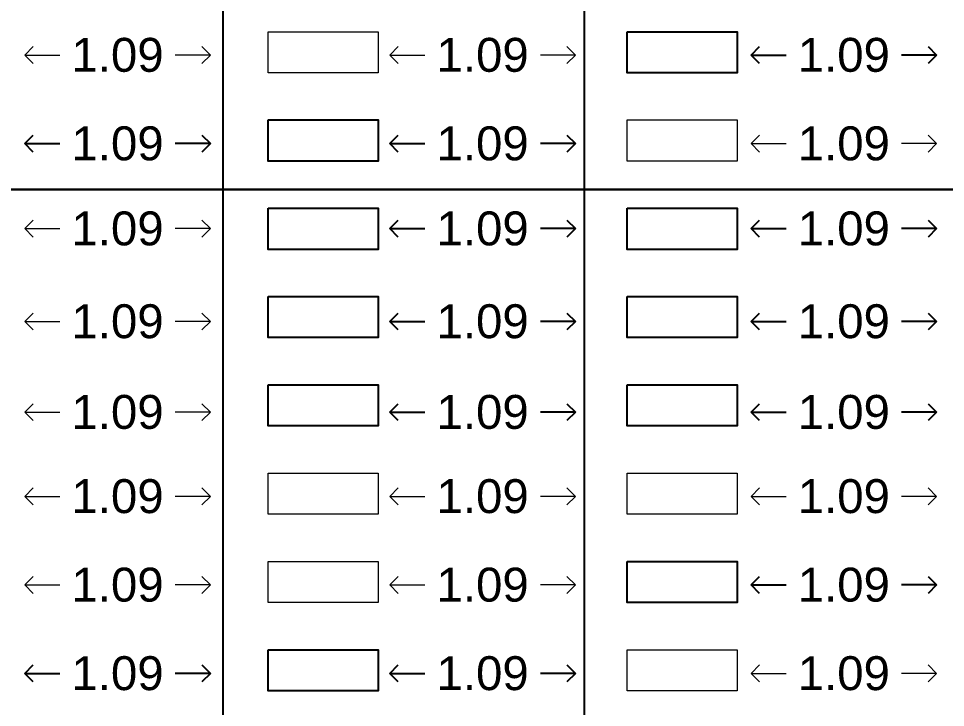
# Model space of a CAD drawing. Header units: millimetres. Extents: x -9481 to -9286, y 28694 to 28853.
# Drawn here: x -9452.65 to -9447.18, y 28758.33 to 28762.39 of the extents above; entities that cross this region are included whole.
import ezdxf

# ---------------------------------------------------------------- set-up
doc = ezdxf.new("R2010")
doc.units = ezdxf.units.MM
doc.header["$PDMODE"] = 34
doc.header["$PDSIZE"] = -15
doc.linetypes.add('CONTINULUS', pattern=[0])
for name, color, linetype, lineweight in [('BLK_1_FLR_2_REGULAR_ROOM_1', 7, 'Continuous', 0), ('BLK_1_FLR_2_REGULAR_ROOM_2', 7, 'Continuous', 0), ('BLK_1_FLR_2_REGULAR_ROOM_3', 7, 'Continuous', 0), ('BLK_1_FLR_2_REGULAR_ROOM_4', 7, 'Continuous', 0), ('BLK_1_FLR_2_REGULAR_ROOM_5', 7, 'Continuous', 0), ('BLK_1_FLR_3_REGULAR_ROOM', 7, 'Continuous', 0), ('BLK_1_FLR_3_REGULAR_ROOM_5', 7, 'Continuous', 0), ('BLK_1_FLR_4_REGULAR_ROOM_4', 7, 'Continuous', 0), ('BLK_1_FLR_4_REGULAR_ROOM_6', 7, 'Continuous', 0), ('PLAN', 7, 'Continuous', 40)]:
    doc.layers.add(name, color=color, linetype=linetype, lineweight=lineweight)
for name, color, linetype, plot in [('BLK_1_FLR_2_REGULAR_ROOM_6', 7, 'Continuous', False), ('BLK_1_FLR_3_REGULAR_ROOM_2', 7, 'Continuous', False), ('BLK_1_FLR_3_REGULAR_ROOM_3', 7, 'Continuous', False), ('BLK_1_FLR_3_REGULAR_ROOM_6', 7, 'Continuous', False), ('BLK_1_FLR_4_REGULAR_ROOM_1', 7, 'Continuous', False), ('BLK_1_FLR_4_REGULAR_ROOM_2', 7, 'Continuous', False), ('BLK_1_FLR_4_REGULAR_ROOM_3', 7, 'Continuous', False), ('BLK_1_FLR_4_REGULAR_ROOM_5', 7, 'Continuous', False)]:
    doc.layers.add(name, color=color, linetype=linetype, plot=plot)
doc.layers.add('BLK_1_FLR_3_REGULAR_ROOM_1', color=7, linetype='Continuous')
doc.styles.add('Arial', font='arial.ttf', dxfattribs={"height": 0.2})
doc.styles.add('style2', font='arial.ttf', dxfattribs={"height": 0.3})
doc.dimstyles.new('INT DIM', dxfattribs={"dimtxt": 0.3, "dimasz": 0.1, "dimexe": 0.18, "dimexo": 0.0625, "dimgap": 0.09, "dimtad": 0, "dimzin": 0, "dimdsep": 46, "dimtxsty": 'style2', "dimblk": 'OPEN90', "dimcen": 0.09, "dimse1": 1, "dimse2": 1, "dimclrd": 250, "dimclrt": 256, "dimadec": 0, "dimazin": 0, "dimtfac": 1, "dimtofl": 0, "dimtmove": 0, "dimatfit": 3, "dimfxl": 1, "dimtolj": 1, "dimtzin": 0, "dimlwd": -1, "dimarcsym": 0})

# ---------------------------------------------------------------- blocks, each defined once
blk = doc.blocks.new('_Open90')
at = {"layer": 'PLAN', "color": 0, "lineweight": -2}
for p, q in [((0, 0), (-1, 0)), ((-0.5, 0.5), (0, 0)), ((0, 0), (-0.5, -0.5))]:
    blk.add_line(p, q, dxfattribs=at)
blk = doc.blocks.new('*D69')
at = {"layer": 'BLK_1_FLR_2_REGULAR_ROOM_5', "color": 250}
for p, q in [((-9452.509323, 28762.175419), (-9452.402135, 28762.175419)), ((-9451.614347, 28762.175419), (-9451.721535, 28762.175419))]:
    blk.add_line(p, q, dxfattribs=at)
at = {"layer": 'Defpoints', "color": 0}
for p in [(-9452.609323, 28762.295493), (-9451.514347, 28762.295493), (-9451.514347, 28762.175419)]:
    blk.add_point(p, dxfattribs=at)
at = {"layer": 'BLK_1_FLR_2_REGULAR_ROOM_5', "color": 250, "xscale": 0.1, "yscale": 0.1, "zscale": 0.1, "rotation": 180}
blk.add_blockref('_Open90', (-9452.609323, 28762.175419), dxfattribs=at)
at = {"layer": 'BLK_1_FLR_2_REGULAR_ROOM_5', "color": 250, "xscale": 0.1, "yscale": 0.1, "zscale": 0.1}
blk.add_blockref('_Open90', (-9451.514347, 28762.175419), dxfattribs=at)
at = {"layer": 'BLK_1_FLR_2_REGULAR_ROOM_5', "linetype": 'CONTINULUS', "ltscale": 0.05, "insert": (-9452.061835, 28762.175419), "char_height": 0.2, "attachment_point": 5, "style": 'Arial', "bg_fill": 3, "box_fill_scale": 1.1, "bg_fill_color": 256, "bg_fill_true_color": 13158600, "bg_fill_transparency": 0}
blk.add_mtext('\\A1;1.09', dxfattribs=at)
blk = doc.blocks.new('*D70')
at = {"layer": 'BLK_1_FLR_3_REGULAR_ROOM_5', "color": 250}
for p, q in [((-9450.355799, 28762.175419), (-9450.248611, 28762.175419)), ((-9449.460823, 28762.175419), (-9449.568011, 28762.175419))]:
    blk.add_line(p, q, dxfattribs=at)
at = {"layer": 'Defpoints', "color": 0}
for p in [(-9450.455799, 28762.295493), (-9449.360823, 28762.295493), (-9449.360823, 28762.175419)]:
    blk.add_point(p, dxfattribs=at)
at = {"layer": 'BLK_1_FLR_3_REGULAR_ROOM_5', "color": 250, "xscale": 0.1, "yscale": 0.1, "zscale": 0.1, "rotation": 180}
blk.add_blockref('_Open90', (-9450.455799, 28762.175419), dxfattribs=at)
at = {"layer": 'BLK_1_FLR_3_REGULAR_ROOM_5', "color": 250, "xscale": 0.1, "yscale": 0.1, "zscale": 0.1}
blk.add_blockref('_Open90', (-9449.360823, 28762.175419), dxfattribs=at)
at = {"layer": 'BLK_1_FLR_3_REGULAR_ROOM_5', "linetype": 'CONTINULUS', "ltscale": 0.05, "insert": (-9449.908311, 28762.175419), "char_height": 0.2, "attachment_point": 5, "style": 'Arial', "bg_fill": 3, "box_fill_scale": 1.1, "bg_fill_color": 256, "bg_fill_true_color": 13158600, "bg_fill_transparency": 0}
blk.add_mtext('\\A1;1.09', dxfattribs=at)
blk = doc.blocks.new('*D71')
at = {"layer": 'BLK_1_FLR_4_REGULAR_ROOM_5', "color": 250}
for p, q in [((-9448.225369, 28762.175419), (-9448.118181, 28762.175419)), ((-9447.330393, 28762.175419), (-9447.437581, 28762.175419))]:
    blk.add_line(p, q, dxfattribs=at)
at = {"layer": 'Defpoints', "color": 0}
for p in [(-9448.325369, 28762.295493), (-9447.230393, 28762.295493), (-9447.230393, 28762.175419)]:
    blk.add_point(p, dxfattribs=at)
at = {"layer": 'BLK_1_FLR_4_REGULAR_ROOM_5', "color": 250, "xscale": 0.1, "yscale": 0.1, "zscale": 0.1, "rotation": 180}
blk.add_blockref('_Open90', (-9448.325369, 28762.175419), dxfattribs=at)
at = {"layer": 'BLK_1_FLR_4_REGULAR_ROOM_5', "color": 250, "xscale": 0.1, "yscale": 0.1, "zscale": 0.1}
blk.add_blockref('_Open90', (-9447.230393, 28762.175419), dxfattribs=at)
at = {"layer": 'BLK_1_FLR_4_REGULAR_ROOM_5', "linetype": 'CONTINULUS', "ltscale": 0.05, "insert": (-9447.777881, 28762.175419), "char_height": 0.2, "attachment_point": 5, "style": 'Arial', "bg_fill": 3, "box_fill_scale": 1.1, "bg_fill_color": 256, "bg_fill_true_color": 13158600, "bg_fill_transparency": 0}
blk.add_mtext('\\A1;1.09', dxfattribs=at)
blk = doc.blocks.new('*D74')
at = {"layer": 'BLK_1_FLR_2_REGULAR_ROOM_6', "color": 250}
for p, q in [((-9452.509323, 28761.653501), (-9452.402135, 28761.653501)), ((-9451.614347, 28761.653501), (-9451.721535, 28761.653501))]:
    blk.add_line(p, q, dxfattribs=at)
at = {"layer": 'Defpoints', "color": 0}
for p in [(-9452.609323, 28761.773576), (-9451.514347, 28761.773576), (-9451.514347, 28761.653501)]:
    blk.add_point(p, dxfattribs=at)
at = {"layer": 'BLK_1_FLR_2_REGULAR_ROOM_6', "color": 250, "xscale": 0.1, "yscale": 0.1, "zscale": 0.1, "rotation": 180}
blk.add_blockref('_Open90', (-9452.609323, 28761.653501), dxfattribs=at)
at = {"layer": 'BLK_1_FLR_2_REGULAR_ROOM_6', "color": 250, "xscale": 0.1, "yscale": 0.1, "zscale": 0.1}
blk.add_blockref('_Open90', (-9451.514347, 28761.653501), dxfattribs=at)
at = {"layer": 'BLK_1_FLR_2_REGULAR_ROOM_6', "linetype": 'CONTINULUS', "ltscale": 0.05, "insert": (-9452.061835, 28761.653501), "char_height": 0.2, "attachment_point": 5, "style": 'Arial', "bg_fill": 3, "box_fill_scale": 1.1, "bg_fill_color": 256, "bg_fill_true_color": 13158600, "bg_fill_transparency": 0}
blk.add_mtext('\\A1;1.09', dxfattribs=at)
blk = doc.blocks.new('*D75')
at = {"layer": 'BLK_1_FLR_3_REGULAR_ROOM_6', "color": 250}
for p, q in [((-9450.355799, 28761.653501), (-9450.248611, 28761.653501)), ((-9449.460823, 28761.653501), (-9449.568011, 28761.653501))]:
    blk.add_line(p, q, dxfattribs=at)
at = {"layer": 'Defpoints', "color": 0}
for p in [(-9450.455799, 28761.773576), (-9449.360823, 28761.773576), (-9449.360823, 28761.653501)]:
    blk.add_point(p, dxfattribs=at)
at = {"layer": 'BLK_1_FLR_3_REGULAR_ROOM_6', "color": 250, "xscale": 0.1, "yscale": 0.1, "zscale": 0.1, "rotation": 180}
blk.add_blockref('_Open90', (-9450.455799, 28761.653501), dxfattribs=at)
at = {"layer": 'BLK_1_FLR_3_REGULAR_ROOM_6', "color": 250, "xscale": 0.1, "yscale": 0.1, "zscale": 0.1}
blk.add_blockref('_Open90', (-9449.360823, 28761.653501), dxfattribs=at)
at = {"layer": 'BLK_1_FLR_3_REGULAR_ROOM_6', "linetype": 'CONTINULUS', "ltscale": 0.05, "insert": (-9449.908311, 28761.653501), "char_height": 0.2, "attachment_point": 5, "style": 'Arial', "bg_fill": 3, "box_fill_scale": 1.1, "bg_fill_color": 256, "bg_fill_true_color": 13158600, "bg_fill_transparency": 0}
blk.add_mtext('\\A1;1.09', dxfattribs=at)
blk = doc.blocks.new('*D76')
at = {"layer": 'BLK_1_FLR_4_REGULAR_ROOM_6', "color": 250}
for p, q in [((-9448.225369, 28761.653501), (-9448.118181, 28761.653501)), ((-9447.330393, 28761.653501), (-9447.437581, 28761.653501))]:
    blk.add_line(p, q, dxfattribs=at)
at = {"layer": 'Defpoints', "color": 0}
for p in [(-9448.325369, 28761.773576), (-9447.230393, 28761.773576), (-9447.230393, 28761.653501)]:
    blk.add_point(p, dxfattribs=at)
at = {"layer": 'BLK_1_FLR_4_REGULAR_ROOM_6', "color": 250, "xscale": 0.1, "yscale": 0.1, "zscale": 0.1, "rotation": 180}
blk.add_blockref('_Open90', (-9448.325369, 28761.653501), dxfattribs=at)
at = {"layer": 'BLK_1_FLR_4_REGULAR_ROOM_6', "color": 250, "xscale": 0.1, "yscale": 0.1, "zscale": 0.1}
blk.add_blockref('_Open90', (-9447.230393, 28761.653501), dxfattribs=at)
at = {"layer": 'BLK_1_FLR_4_REGULAR_ROOM_6', "linetype": 'CONTINULUS', "ltscale": 0.05, "insert": (-9447.777881, 28761.653501), "char_height": 0.2, "attachment_point": 5, "style": 'Arial', "bg_fill": 3, "box_fill_scale": 1.1, "bg_fill_color": 256, "bg_fill_true_color": 13158600, "bg_fill_transparency": 0}
blk.add_mtext('\\A1;1.09', dxfattribs=at)
blk = doc.blocks.new('*D79')
at = {"layer": 'BLK_1_FLR_2_REGULAR_ROOM_1', "color": 250}
for p, q in [((-9452.509323, 28761.152027), (-9452.402135, 28761.152027)), ((-9451.614347, 28761.152027), (-9451.721535, 28761.152027))]:
    blk.add_line(p, q, dxfattribs=at)
at = {"layer": 'Defpoints', "color": 0}
for p in [(-9452.609323, 28761.272102), (-9451.514347, 28761.272102), (-9451.514347, 28761.152027)]:
    blk.add_point(p, dxfattribs=at)
at = {"layer": 'BLK_1_FLR_2_REGULAR_ROOM_1', "color": 250, "xscale": 0.1, "yscale": 0.1, "zscale": 0.1, "rotation": 180}
blk.add_blockref('_Open90', (-9452.609323, 28761.152027), dxfattribs=at)
at = {"layer": 'BLK_1_FLR_2_REGULAR_ROOM_1', "color": 250, "xscale": 0.1, "yscale": 0.1, "zscale": 0.1}
blk.add_blockref('_Open90', (-9451.514347, 28761.152027), dxfattribs=at)
at = {"layer": 'BLK_1_FLR_2_REGULAR_ROOM_1', "linetype": 'CONTINULUS', "ltscale": 0.05, "insert": (-9452.061835, 28761.152027), "char_height": 0.2, "attachment_point": 5, "style": 'Arial', "bg_fill": 3, "box_fill_scale": 1.1, "bg_fill_color": 256, "bg_fill_true_color": 13158600, "bg_fill_transparency": 0}
blk.add_mtext('\\A1;1.09', dxfattribs=at)
blk = doc.blocks.new('*D80')
at = {"layer": 'BLK_1_FLR_3_REGULAR_ROOM_1', "color": 250}
for p, q in [((-9450.355799, 28761.152027), (-9450.248611, 28761.152027)), ((-9449.460823, 28761.152027), (-9449.568011, 28761.152027))]:
    blk.add_line(p, q, dxfattribs=at)
at = {"layer": 'Defpoints', "color": 0}
for p in [(-9450.455799, 28761.272102), (-9449.360823, 28761.272102), (-9449.360823, 28761.152027)]:
    blk.add_point(p, dxfattribs=at)
at = {"layer": 'BLK_1_FLR_3_REGULAR_ROOM_1', "color": 250, "xscale": 0.1, "yscale": 0.1, "zscale": 0.1, "rotation": 180}
blk.add_blockref('_Open90', (-9450.455799, 28761.152027), dxfattribs=at)
at = {"layer": 'BLK_1_FLR_3_REGULAR_ROOM_1', "color": 250, "xscale": 0.1, "yscale": 0.1, "zscale": 0.1}
blk.add_blockref('_Open90', (-9449.360823, 28761.152027), dxfattribs=at)
at = {"layer": 'BLK_1_FLR_3_REGULAR_ROOM_1', "linetype": 'CONTINULUS', "ltscale": 0.05, "insert": (-9449.908311, 28761.152027), "char_height": 0.2, "attachment_point": 5, "style": 'Arial', "bg_fill": 3, "box_fill_scale": 1.1, "bg_fill_color": 256, "bg_fill_true_color": 13158600, "bg_fill_transparency": 0}
blk.add_mtext('\\A1;1.09', dxfattribs=at)
blk = doc.blocks.new('*D81')
at = {"layer": 'BLK_1_FLR_4_REGULAR_ROOM_1', "color": 250}
for p, q in [((-9448.225369, 28761.152027), (-9448.118181, 28761.152027)), ((-9447.330393, 28761.152027), (-9447.437581, 28761.152027))]:
    blk.add_line(p, q, dxfattribs=at)
at = {"layer": 'Defpoints', "color": 0}
for p in [(-9448.325369, 28761.272102), (-9447.230393, 28761.272102), (-9447.230393, 28761.152027)]:
    blk.add_point(p, dxfattribs=at)
at = {"layer": 'BLK_1_FLR_4_REGULAR_ROOM_1', "color": 250, "xscale": 0.1, "yscale": 0.1, "zscale": 0.1, "rotation": 180}
blk.add_blockref('_Open90', (-9448.325369, 28761.152027), dxfattribs=at)
at = {"layer": 'BLK_1_FLR_4_REGULAR_ROOM_1', "color": 250, "xscale": 0.1, "yscale": 0.1, "zscale": 0.1}
blk.add_blockref('_Open90', (-9447.230393, 28761.152027), dxfattribs=at)
at = {"layer": 'BLK_1_FLR_4_REGULAR_ROOM_1', "linetype": 'CONTINULUS', "ltscale": 0.05, "insert": (-9447.777881, 28761.152027), "char_height": 0.2, "attachment_point": 5, "style": 'Arial', "bg_fill": 3, "box_fill_scale": 1.1, "bg_fill_color": 256, "bg_fill_true_color": 13158600, "bg_fill_transparency": 0}
blk.add_mtext('\\A1;1.09', dxfattribs=at)
blk = doc.blocks.new('*D84')
at = {"layer": 'BLK_1_FLR_2_REGULAR_ROOM_2', "color": 250}
for p, q in [((-9452.509323, 28760.604614), (-9452.402135, 28760.604614)), ((-9451.614347, 28760.604614), (-9451.721535, 28760.604614))]:
    blk.add_line(p, q, dxfattribs=at)
at = {"layer": 'Defpoints', "color": 0}
for p in [(-9452.609323, 28760.724689), (-9451.514347, 28760.724689), (-9451.514347, 28760.604614)]:
    blk.add_point(p, dxfattribs=at)
at = {"layer": 'BLK_1_FLR_2_REGULAR_ROOM_2', "color": 250, "xscale": 0.1, "yscale": 0.1, "zscale": 0.1, "rotation": 180}
blk.add_blockref('_Open90', (-9452.609323, 28760.604614), dxfattribs=at)
at = {"layer": 'BLK_1_FLR_2_REGULAR_ROOM_2', "color": 250, "xscale": 0.1, "yscale": 0.1, "zscale": 0.1}
blk.add_blockref('_Open90', (-9451.514347, 28760.604614), dxfattribs=at)
at = {"layer": 'BLK_1_FLR_2_REGULAR_ROOM_2', "linetype": 'CONTINULUS', "ltscale": 0.05, "insert": (-9452.061835, 28760.604614), "char_height": 0.2, "attachment_point": 5, "style": 'Arial', "bg_fill": 3, "box_fill_scale": 1.1, "bg_fill_color": 256, "bg_fill_true_color": 13158600, "bg_fill_transparency": 0}
blk.add_mtext('\\A1;1.09', dxfattribs=at)
blk = doc.blocks.new('*D85')
at = {"layer": 'BLK_1_FLR_3_REGULAR_ROOM_2', "color": 250}
for p, q in [((-9450.355799, 28760.604614), (-9450.248611, 28760.604614)), ((-9449.460823, 28760.604614), (-9449.568011, 28760.604614))]:
    blk.add_line(p, q, dxfattribs=at)
at = {"layer": 'Defpoints', "color": 0}
for p in [(-9450.455799, 28760.724689), (-9449.360823, 28760.724689), (-9449.360823, 28760.604614)]:
    blk.add_point(p, dxfattribs=at)
at = {"layer": 'BLK_1_FLR_3_REGULAR_ROOM_2', "color": 250, "xscale": 0.1, "yscale": 0.1, "zscale": 0.1, "rotation": 180}
blk.add_blockref('_Open90', (-9450.455799, 28760.604614), dxfattribs=at)
at = {"layer": 'BLK_1_FLR_3_REGULAR_ROOM_2', "color": 250, "xscale": 0.1, "yscale": 0.1, "zscale": 0.1}
blk.add_blockref('_Open90', (-9449.360823, 28760.604614), dxfattribs=at)
at = {"layer": 'BLK_1_FLR_3_REGULAR_ROOM_2', "linetype": 'CONTINULUS', "ltscale": 0.05, "insert": (-9449.908311, 28760.604614), "char_height": 0.2, "attachment_point": 5, "style": 'Arial', "bg_fill": 3, "box_fill_scale": 1.1, "bg_fill_color": 256, "bg_fill_true_color": 13158600, "bg_fill_transparency": 0}
blk.add_mtext('\\A1;1.09', dxfattribs=at)
blk = doc.blocks.new('*D86')
at = {"layer": 'BLK_1_FLR_4_REGULAR_ROOM_2', "color": 250}
for p, q in [((-9448.225369, 28760.604614), (-9448.118181, 28760.604614)), ((-9447.330393, 28760.604614), (-9447.437581, 28760.604614))]:
    blk.add_line(p, q, dxfattribs=at)
at = {"layer": 'Defpoints', "color": 0}
for p in [(-9448.325369, 28760.724689), (-9447.230393, 28760.724689), (-9447.230393, 28760.604614)]:
    blk.add_point(p, dxfattribs=at)
at = {"layer": 'BLK_1_FLR_4_REGULAR_ROOM_2', "color": 250, "xscale": 0.1, "yscale": 0.1, "zscale": 0.1, "rotation": 180}
blk.add_blockref('_Open90', (-9448.325369, 28760.604614), dxfattribs=at)
at = {"layer": 'BLK_1_FLR_4_REGULAR_ROOM_2', "color": 250, "xscale": 0.1, "yscale": 0.1, "zscale": 0.1}
blk.add_blockref('_Open90', (-9447.230393, 28760.604614), dxfattribs=at)
at = {"layer": 'BLK_1_FLR_4_REGULAR_ROOM_2', "linetype": 'CONTINULUS', "ltscale": 0.05, "insert": (-9447.777881, 28760.604614), "char_height": 0.2, "attachment_point": 5, "style": 'Arial', "bg_fill": 3, "box_fill_scale": 1.1, "bg_fill_color": 256, "bg_fill_true_color": 13158600, "bg_fill_transparency": 0}
blk.add_mtext('\\A1;1.09', dxfattribs=at)
blk = doc.blocks.new('*D89')
at = {"layer": 'BLK_1_FLR_2_REGULAR_ROOM_3', "color": 250}
for p, q in [((-9452.509323, 28760.069964), (-9452.402135, 28760.069964)), ((-9451.614347, 28760.069964), (-9451.721535, 28760.069964))]:
    blk.add_line(p, q, dxfattribs=at)
at = {"layer": 'Defpoints', "color": 0}
for p in [(-9452.609323, 28760.190038), (-9451.514347, 28760.190038), (-9451.514347, 28760.069964)]:
    blk.add_point(p, dxfattribs=at)
at = {"layer": 'BLK_1_FLR_2_REGULAR_ROOM_3', "color": 250, "xscale": 0.1, "yscale": 0.1, "zscale": 0.1, "rotation": 180}
blk.add_blockref('_Open90', (-9452.609323, 28760.069964), dxfattribs=at)
at = {"layer": 'BLK_1_FLR_2_REGULAR_ROOM_3', "color": 250, "xscale": 0.1, "yscale": 0.1, "zscale": 0.1}
blk.add_blockref('_Open90', (-9451.514347, 28760.069964), dxfattribs=at)
at = {"layer": 'BLK_1_FLR_2_REGULAR_ROOM_3', "linetype": 'CONTINULUS', "ltscale": 0.05, "insert": (-9452.061835, 28760.069964), "char_height": 0.2, "attachment_point": 5, "style": 'Arial', "bg_fill": 3, "box_fill_scale": 1.1, "bg_fill_color": 256, "bg_fill_true_color": 13158600, "bg_fill_transparency": 0}
blk.add_mtext('\\A1;1.09', dxfattribs=at)
blk = doc.blocks.new('*D90')
at = {"layer": 'BLK_1_FLR_3_REGULAR_ROOM_3', "color": 250}
for p, q in [((-9450.355799, 28760.069964), (-9450.248611, 28760.069964)), ((-9449.460823, 28760.069964), (-9449.568011, 28760.069964))]:
    blk.add_line(p, q, dxfattribs=at)
at = {"layer": 'Defpoints', "color": 0}
for p in [(-9450.455799, 28760.190038), (-9449.360823, 28760.190038), (-9449.360823, 28760.069964)]:
    blk.add_point(p, dxfattribs=at)
at = {"layer": 'BLK_1_FLR_3_REGULAR_ROOM_3', "color": 250, "xscale": 0.1, "yscale": 0.1, "zscale": 0.1, "rotation": 180}
blk.add_blockref('_Open90', (-9450.455799, 28760.069964), dxfattribs=at)
at = {"layer": 'BLK_1_FLR_3_REGULAR_ROOM_3', "color": 250, "xscale": 0.1, "yscale": 0.1, "zscale": 0.1}
blk.add_blockref('_Open90', (-9449.360823, 28760.069964), dxfattribs=at)
at = {"layer": 'BLK_1_FLR_3_REGULAR_ROOM_3', "linetype": 'CONTINULUS', "ltscale": 0.05, "insert": (-9449.908311, 28760.069964), "char_height": 0.2, "attachment_point": 5, "style": 'Arial', "bg_fill": 3, "box_fill_scale": 1.1, "bg_fill_color": 256, "bg_fill_true_color": 13158600, "bg_fill_transparency": 0}
blk.add_mtext('\\A1;1.09', dxfattribs=at)
blk = doc.blocks.new('*D91')
at = {"layer": 'BLK_1_FLR_4_REGULAR_ROOM_3', "color": 250}
for p, q in [((-9448.225369, 28760.069964), (-9448.118181, 28760.069964)), ((-9447.330393, 28760.069964), (-9447.437581, 28760.069964))]:
    blk.add_line(p, q, dxfattribs=at)
at = {"layer": 'Defpoints', "color": 0}
for p in [(-9448.325369, 28760.190038), (-9447.230393, 28760.190038), (-9447.230393, 28760.069964)]:
    blk.add_point(p, dxfattribs=at)
at = {"layer": 'BLK_1_FLR_4_REGULAR_ROOM_3', "color": 250, "xscale": 0.1, "yscale": 0.1, "zscale": 0.1, "rotation": 180}
blk.add_blockref('_Open90', (-9448.325369, 28760.069964), dxfattribs=at)
at = {"layer": 'BLK_1_FLR_4_REGULAR_ROOM_3', "color": 250, "xscale": 0.1, "yscale": 0.1, "zscale": 0.1}
blk.add_blockref('_Open90', (-9447.230393, 28760.069964), dxfattribs=at)
at = {"layer": 'BLK_1_FLR_4_REGULAR_ROOM_3', "linetype": 'CONTINULUS', "ltscale": 0.05, "insert": (-9447.777881, 28760.069964), "char_height": 0.2, "attachment_point": 5, "style": 'Arial', "bg_fill": 3, "box_fill_scale": 1.1, "bg_fill_color": 256, "bg_fill_true_color": 13158600, "bg_fill_transparency": 0}
blk.add_mtext('\\A1;1.09', dxfattribs=at)
blk = doc.blocks.new('*D94')
at = {"layer": 'BLK_1_FLR_2_REGULAR_ROOM_4', "color": 250}
for p, q in [((-9452.509323, 28759.573484), (-9452.402135, 28759.573484)), ((-9451.614347, 28759.573484), (-9451.721535, 28759.573484))]:
    blk.add_line(p, q, dxfattribs=at)
at = {"layer": 'Defpoints', "color": 0}
for p in [(-9452.609323, 28759.693558), (-9451.514347, 28759.693558), (-9451.514347, 28759.573484)]:
    blk.add_point(p, dxfattribs=at)
at = {"layer": 'BLK_1_FLR_2_REGULAR_ROOM_4', "color": 250, "xscale": 0.1, "yscale": 0.1, "zscale": 0.1, "rotation": 180}
blk.add_blockref('_Open90', (-9452.609323, 28759.573484), dxfattribs=at)
at = {"layer": 'BLK_1_FLR_2_REGULAR_ROOM_4', "color": 250, "xscale": 0.1, "yscale": 0.1, "zscale": 0.1}
blk.add_blockref('_Open90', (-9451.514347, 28759.573484), dxfattribs=at)
at = {"layer": 'BLK_1_FLR_2_REGULAR_ROOM_4', "linetype": 'CONTINULUS', "ltscale": 0.05, "insert": (-9452.061835, 28759.573484), "char_height": 0.2, "attachment_point": 5, "style": 'Arial', "bg_fill": 3, "box_fill_scale": 1.1, "bg_fill_color": 256, "bg_fill_true_color": 13158600, "bg_fill_transparency": 0}
blk.add_mtext('\\A1;1.09', dxfattribs=at)
blk = doc.blocks.new('*D95')
at = {"layer": 'BLK_1_FLR_3_REGULAR_ROOM', "color": 250}
for p, q in [((-9450.355799, 28759.573484), (-9450.248611, 28759.573484)), ((-9449.460823, 28759.573484), (-9449.568011, 28759.573484))]:
    blk.add_line(p, q, dxfattribs=at)
at = {"layer": 'Defpoints', "color": 0}
for p in [(-9450.455799, 28759.693558), (-9449.360823, 28759.693558), (-9449.360823, 28759.573484)]:
    blk.add_point(p, dxfattribs=at)
at = {"layer": 'BLK_1_FLR_3_REGULAR_ROOM', "color": 250, "xscale": 0.1, "yscale": 0.1, "zscale": 0.1, "rotation": 180}
blk.add_blockref('_Open90', (-9450.455799, 28759.573484), dxfattribs=at)
at = {"layer": 'BLK_1_FLR_3_REGULAR_ROOM', "color": 250, "xscale": 0.1, "yscale": 0.1, "zscale": 0.1}
blk.add_blockref('_Open90', (-9449.360823, 28759.573484), dxfattribs=at)
at = {"layer": 'BLK_1_FLR_3_REGULAR_ROOM', "linetype": 'CONTINULUS', "ltscale": 0.05, "insert": (-9449.908311, 28759.573484), "char_height": 0.2, "attachment_point": 5, "style": 'Arial', "bg_fill": 3, "box_fill_scale": 1.1, "bg_fill_color": 256, "bg_fill_true_color": 13158600, "bg_fill_transparency": 0}
blk.add_mtext('\\A1;1.09', dxfattribs=at)
blk = doc.blocks.new('*D96')
at = {"layer": 'BLK_1_FLR_4_REGULAR_ROOM_4', "color": 250}
for p, q in [((-9448.225369, 28759.573484), (-9448.118181, 28759.573484)), ((-9447.330393, 28759.573484), (-9447.437581, 28759.573484))]:
    blk.add_line(p, q, dxfattribs=at)
at = {"layer": 'Defpoints', "color": 0}
for p in [(-9448.325369, 28759.693558), (-9447.230393, 28759.693558), (-9447.230393, 28759.573484)]:
    blk.add_point(p, dxfattribs=at)
at = {"layer": 'BLK_1_FLR_4_REGULAR_ROOM_4', "color": 250, "xscale": 0.1, "yscale": 0.1, "zscale": 0.1, "rotation": 180}
blk.add_blockref('_Open90', (-9448.325369, 28759.573484), dxfattribs=at)
at = {"layer": 'BLK_1_FLR_4_REGULAR_ROOM_4', "color": 250, "xscale": 0.1, "yscale": 0.1, "zscale": 0.1}
blk.add_blockref('_Open90', (-9447.230393, 28759.573484), dxfattribs=at)
at = {"layer": 'BLK_1_FLR_4_REGULAR_ROOM_4', "linetype": 'CONTINULUS', "ltscale": 0.05, "insert": (-9447.777881, 28759.573484), "char_height": 0.2, "attachment_point": 5, "style": 'Arial', "bg_fill": 3, "box_fill_scale": 1.1, "bg_fill_color": 256, "bg_fill_true_color": 13158600, "bg_fill_transparency": 0}
blk.add_mtext('\\A1;1.09', dxfattribs=at)
blk = doc.blocks.new('*D99')
at = {"layer": 'BLK_1_FLR_2_REGULAR_ROOM_5', "color": 250}
for p, q in [((-9452.509323, 28759.051537), (-9452.402135, 28759.051537)), ((-9451.614347, 28759.051537), (-9451.721535, 28759.051537))]:
    blk.add_line(p, q, dxfattribs=at)
at = {"layer": 'Defpoints', "color": 0}
for p in [(-9452.609323, 28759.171612), (-9451.514347, 28759.171612), (-9451.514347, 28759.051537)]:
    blk.add_point(p, dxfattribs=at)
at = {"layer": 'BLK_1_FLR_2_REGULAR_ROOM_5', "color": 250, "xscale": 0.1, "yscale": 0.1, "zscale": 0.1, "rotation": 180}
blk.add_blockref('_Open90', (-9452.609323, 28759.051537), dxfattribs=at)
at = {"layer": 'BLK_1_FLR_2_REGULAR_ROOM_5', "color": 250, "xscale": 0.1, "yscale": 0.1, "zscale": 0.1}
blk.add_blockref('_Open90', (-9451.514347, 28759.051537), dxfattribs=at)
at = {"layer": 'BLK_1_FLR_2_REGULAR_ROOM_5', "linetype": 'CONTINULUS', "ltscale": 0.05, "insert": (-9452.061835, 28759.051537), "char_height": 0.2, "attachment_point": 5, "style": 'Arial', "bg_fill": 3, "box_fill_scale": 1.1, "bg_fill_color": 256, "bg_fill_true_color": 13158600, "bg_fill_transparency": 0}
blk.add_mtext('\\A1;1.09', dxfattribs=at)
blk = doc.blocks.new('*D100')
at = {"layer": 'BLK_1_FLR_3_REGULAR_ROOM_5', "color": 250}
for p, q in [((-9450.355799, 28759.051537), (-9450.248611, 28759.051537)), ((-9449.460823, 28759.051537), (-9449.568011, 28759.051537))]:
    blk.add_line(p, q, dxfattribs=at)
at = {"layer": 'Defpoints', "color": 0}
for p in [(-9450.455799, 28759.171612), (-9449.360823, 28759.171612), (-9449.360823, 28759.051537)]:
    blk.add_point(p, dxfattribs=at)
at = {"layer": 'BLK_1_FLR_3_REGULAR_ROOM_5', "color": 250, "xscale": 0.1, "yscale": 0.1, "zscale": 0.1, "rotation": 180}
blk.add_blockref('_Open90', (-9450.455799, 28759.051537), dxfattribs=at)
at = {"layer": 'BLK_1_FLR_3_REGULAR_ROOM_5', "color": 250, "xscale": 0.1, "yscale": 0.1, "zscale": 0.1}
blk.add_blockref('_Open90', (-9449.360823, 28759.051537), dxfattribs=at)
at = {"layer": 'BLK_1_FLR_3_REGULAR_ROOM_5', "linetype": 'CONTINULUS', "ltscale": 0.05, "insert": (-9449.908311, 28759.051537), "char_height": 0.2, "attachment_point": 5, "style": 'Arial', "bg_fill": 3, "box_fill_scale": 1.1, "bg_fill_color": 256, "bg_fill_true_color": 13158600, "bg_fill_transparency": 0}
blk.add_mtext('\\A1;1.09', dxfattribs=at)
blk = doc.blocks.new('*D101')
at = {"layer": 'BLK_1_FLR_4_REGULAR_ROOM_5', "color": 250}
for p, q in [((-9448.225369, 28759.051537), (-9448.118181, 28759.051537)), ((-9447.330393, 28759.051537), (-9447.437581, 28759.051537))]:
    blk.add_line(p, q, dxfattribs=at)
at = {"layer": 'Defpoints', "color": 0}
for p in [(-9448.325369, 28759.171612), (-9447.230393, 28759.171612), (-9447.230393, 28759.051537)]:
    blk.add_point(p, dxfattribs=at)
at = {"layer": 'BLK_1_FLR_4_REGULAR_ROOM_5', "color": 250, "xscale": 0.1, "yscale": 0.1, "zscale": 0.1, "rotation": 180}
blk.add_blockref('_Open90', (-9448.325369, 28759.051537), dxfattribs=at)
at = {"layer": 'BLK_1_FLR_4_REGULAR_ROOM_5', "color": 250, "xscale": 0.1, "yscale": 0.1, "zscale": 0.1}
blk.add_blockref('_Open90', (-9447.230393, 28759.051537), dxfattribs=at)
at = {"layer": 'BLK_1_FLR_4_REGULAR_ROOM_5', "linetype": 'CONTINULUS', "ltscale": 0.05, "insert": (-9447.777881, 28759.051537), "char_height": 0.2, "attachment_point": 5, "style": 'Arial', "bg_fill": 3, "box_fill_scale": 1.1, "bg_fill_color": 256, "bg_fill_true_color": 13158600, "bg_fill_transparency": 0}
blk.add_mtext('\\A1;1.09', dxfattribs=at)
blk = doc.blocks.new('*D104')
at = {"layer": 'BLK_1_FLR_2_REGULAR_ROOM_6', "color": 250}
for p, q in [((-9452.509323, 28758.52962), (-9452.402135, 28758.52962)), ((-9451.614347, 28758.52962), (-9451.721535, 28758.52962))]:
    blk.add_line(p, q, dxfattribs=at)
at = {"layer": 'Defpoints', "color": 0}
for p in [(-9452.609323, 28758.649695), (-9451.514347, 28758.649695), (-9451.514347, 28758.52962)]:
    blk.add_point(p, dxfattribs=at)
at = {"layer": 'BLK_1_FLR_2_REGULAR_ROOM_6', "color": 250, "xscale": 0.1, "yscale": 0.1, "zscale": 0.1, "rotation": 180}
blk.add_blockref('_Open90', (-9452.609323, 28758.52962), dxfattribs=at)
at = {"layer": 'BLK_1_FLR_2_REGULAR_ROOM_6', "color": 250, "xscale": 0.1, "yscale": 0.1, "zscale": 0.1}
blk.add_blockref('_Open90', (-9451.514347, 28758.52962), dxfattribs=at)
at = {"layer": 'BLK_1_FLR_2_REGULAR_ROOM_6', "linetype": 'CONTINULUS', "ltscale": 0.05, "insert": (-9452.061835, 28758.52962), "char_height": 0.2, "attachment_point": 5, "style": 'Arial', "bg_fill": 3, "box_fill_scale": 1.1, "bg_fill_color": 256, "bg_fill_true_color": 13158600, "bg_fill_transparency": 0}
blk.add_mtext('\\A1;1.09', dxfattribs=at)
blk = doc.blocks.new('*D105')
at = {"layer": 'BLK_1_FLR_3_REGULAR_ROOM_6', "color": 250}
for p, q in [((-9450.355799, 28758.52962), (-9450.248611, 28758.52962)), ((-9449.460823, 28758.52962), (-9449.568011, 28758.52962))]:
    blk.add_line(p, q, dxfattribs=at)
at = {"layer": 'Defpoints', "color": 0}
for p in [(-9450.455799, 28758.649695), (-9449.360823, 28758.649695), (-9449.360823, 28758.52962)]:
    blk.add_point(p, dxfattribs=at)
at = {"layer": 'BLK_1_FLR_3_REGULAR_ROOM_6', "color": 250, "xscale": 0.1, "yscale": 0.1, "zscale": 0.1, "rotation": 180}
blk.add_blockref('_Open90', (-9450.455799, 28758.52962), dxfattribs=at)
at = {"layer": 'BLK_1_FLR_3_REGULAR_ROOM_6', "color": 250, "xscale": 0.1, "yscale": 0.1, "zscale": 0.1}
blk.add_blockref('_Open90', (-9449.360823, 28758.52962), dxfattribs=at)
at = {"layer": 'BLK_1_FLR_3_REGULAR_ROOM_6', "linetype": 'CONTINULUS', "ltscale": 0.05, "insert": (-9449.908311, 28758.52962), "char_height": 0.2, "attachment_point": 5, "style": 'Arial', "bg_fill": 3, "box_fill_scale": 1.1, "bg_fill_color": 256, "bg_fill_true_color": 13158600, "bg_fill_transparency": 0}
blk.add_mtext('\\A1;1.09', dxfattribs=at)
blk = doc.blocks.new('*D106')
at = {"layer": 'BLK_1_FLR_4_REGULAR_ROOM_6', "color": 250}
for p, q in [((-9448.225369, 28758.52962), (-9448.118181, 28758.52962)), ((-9447.330393, 28758.52962), (-9447.437581, 28758.52962))]:
    blk.add_line(p, q, dxfattribs=at)
at = {"layer": 'Defpoints', "color": 0}
for p in [(-9448.325369, 28758.649695), (-9447.230393, 28758.649695), (-9447.230393, 28758.52962)]:
    blk.add_point(p, dxfattribs=at)
at = {"layer": 'BLK_1_FLR_4_REGULAR_ROOM_6', "color": 250, "xscale": 0.1, "yscale": 0.1, "zscale": 0.1, "rotation": 180}
blk.add_blockref('_Open90', (-9448.325369, 28758.52962), dxfattribs=at)
at = {"layer": 'BLK_1_FLR_4_REGULAR_ROOM_6', "color": 250, "xscale": 0.1, "yscale": 0.1, "zscale": 0.1}
blk.add_blockref('_Open90', (-9447.230393, 28758.52962), dxfattribs=at)
at = {"layer": 'BLK_1_FLR_4_REGULAR_ROOM_6', "linetype": 'CONTINULUS', "ltscale": 0.05, "insert": (-9447.777881, 28758.52962), "char_height": 0.2, "attachment_point": 5, "style": 'Arial', "bg_fill": 3, "box_fill_scale": 1.1, "bg_fill_color": 256, "bg_fill_true_color": 13158600, "bg_fill_transparency": 0}
blk.add_mtext('\\A1;1.09', dxfattribs=at)

msp = doc.modelspace()

# ---------------------------------------------------------------- linework, layer by layer
for p, q in [((-9449.308551, 28764.507112), (-9449.308551, 28761.38323)), ((-9451.440064, 28763.986465), (-9451.440064, 28761.38323)), ((-9451.440064, 28761.38323), (-9451.440064, 28760.862583)), ((-9449.308551, 28761.38323), (-9449.308551, 28760.862583)), ((-9449.308551, 28761.38323), (-9449.308551, 28758.259349)), ((-9451.440064, 28760.862583), (-9451.440064, 28758.259349))]:
    msp.add_line(p, q)
for points in [[(-9442.229952, 28763.986465), (-9442.229952, 28761.38323), (-9461.731845, 28761.38323)], [(-9461.731845, 28761.38323), (-9442.229952, 28761.38323), (-9442.229952, 28760.862583)]]:
    msp.add_lwpolyline(points)
at = {"layer": 'BLK_1_FLR_3_REGULAR_ROOM', "color": 2}
msp.add_lwpolyline([(-9451.174257, 28759.710161), (-9450.525076, 28759.710161), (-9450.525076, 28759.468012), (-9451.174257, 28759.468012)], close=True, dxfattribs=at)
at = {"layer": 'BLK_1_FLR_3_REGULAR_ROOM_1', "color": 2}
msp.add_lwpolyline([(-9451.174257, 28761.272102), (-9450.525076, 28761.272102), (-9450.525076, 28761.029953), (-9451.174257, 28761.029953)], close=True, dxfattribs=at)
at = {"layer": 'BLK_1_FLR_3_REGULAR_ROOM_2', "color": 2}
msp.add_lwpolyline([(-9451.174257, 28760.751455), (-9450.525076, 28760.751455), (-9450.525076, 28760.509306), (-9451.174257, 28760.509306)], close=True, dxfattribs=at)
at = {"layer": 'BLK_1_FLR_3_REGULAR_ROOM_3', "color": 2}
msp.add_lwpolyline([(-9451.174257, 28760.230808), (-9450.525076, 28760.230808), (-9450.525076, 28759.988659), (-9451.174257, 28759.988659)], close=True, dxfattribs=at)
at = {"layer": 'BLK_1_FLR_3_REGULAR_ROOM_5', "color": 1}
msp.add_lwpolyline([(-9451.174257, 28762.313396), (-9450.525076, 28762.313396), (-9450.525076, 28762.071247), (-9451.174257, 28762.071247)], close=True, dxfattribs=at)
at = {"layer": 'BLK_1_FLR_3_REGULAR_ROOM_5', "color": 2}
msp.add_lwpolyline([(-9451.174257, 28759.189514), (-9450.525076, 28759.189514), (-9450.525076, 28758.947365), (-9451.174257, 28758.947365)], close=True, dxfattribs=at)
at = {"layer": 'BLK_1_FLR_3_REGULAR_ROOM_6', "color": 1}
msp.add_lwpolyline([(-9451.174257, 28761.792749), (-9450.525076, 28761.792749), (-9450.525076, 28761.5506), (-9451.174257, 28761.5506)], close=True, dxfattribs=at)
at = {"layer": 'BLK_1_FLR_3_REGULAR_ROOM_6', "color": 2}
msp.add_lwpolyline([(-9451.174257, 28758.668867), (-9450.525076, 28758.668867), (-9450.525076, 28758.426718), (-9451.174257, 28758.426718)], close=True, dxfattribs=at)
at = {"layer": 'BLK_1_FLR_4_REGULAR_ROOM_1', "color": 2}
msp.add_lwpolyline([(-9449.055205, 28761.272102), (-9448.406024, 28761.272102), (-9448.406024, 28761.029953), (-9449.055205, 28761.029953)], close=True, dxfattribs=at)
at = {"layer": 'BLK_1_FLR_4_REGULAR_ROOM_2', "color": 2}
msp.add_lwpolyline([(-9449.055205, 28760.751455), (-9448.406024, 28760.751455), (-9448.406024, 28760.509306), (-9449.055205, 28760.509306)], close=True, dxfattribs=at)
at = {"layer": 'BLK_1_FLR_4_REGULAR_ROOM_3', "color": 2}
msp.add_lwpolyline([(-9449.055205, 28760.230808), (-9448.406024, 28760.230808), (-9448.406024, 28759.988659), (-9449.055205, 28759.988659)], close=True, dxfattribs=at)
at = {"layer": 'BLK_1_FLR_4_REGULAR_ROOM_4', "color": 2}
msp.add_lwpolyline([(-9449.055205, 28759.710161), (-9448.406024, 28759.710161), (-9448.406024, 28759.468012), (-9449.055205, 28759.468012)], close=True, dxfattribs=at)
at = {"layer": 'BLK_1_FLR_4_REGULAR_ROOM_5', "color": 1}
msp.add_lwpolyline([(-9449.055205, 28762.313396), (-9448.406024, 28762.313396), (-9448.406024, 28762.071247), (-9449.055205, 28762.071247)], close=True, dxfattribs=at)
at = {"layer": 'BLK_1_FLR_4_REGULAR_ROOM_5', "color": 2}
msp.add_lwpolyline([(-9449.055205, 28759.189514), (-9448.406024, 28759.189514), (-9448.406024, 28758.947365), (-9449.055205, 28758.947365)], close=True, dxfattribs=at)
at = {"layer": 'BLK_1_FLR_4_REGULAR_ROOM_6', "color": 1}
msp.add_lwpolyline([(-9449.055205, 28761.792749), (-9448.406024, 28761.792749), (-9448.406024, 28761.5506), (-9449.055205, 28761.5506)], close=True, dxfattribs=at)
at = {"layer": 'BLK_1_FLR_4_REGULAR_ROOM_6', "color": 2}
msp.add_lwpolyline([(-9449.055205, 28758.668867), (-9448.406024, 28758.668867), (-9448.406024, 28758.426718), (-9449.055205, 28758.426718)], close=True, dxfattribs=at)

# ---------------------------------------------------------------- dimensions: what is measured, and where the dimension line sits
at = {"layer": 'BLK_1_FLR_2_REGULAR_ROOM_2', "color": 2}
dim = msp.add_linear_dim(base=(-9451.514347, 28760.604614), p1=(-9452.609323, 28760.724689), p2=(-9451.514347, 28760.724689), dimstyle='INT DIM', override={"dimtxt": 0.2, "dimtxsty": 'Arial', "dimfxl": 0.125, "dimtfill": 1, "dimtfillclr": 7, "dimarcsym": 1}, dxfattribs=at)
dim.commit()
dim.dimension.update_dxf_attribs({"geometry": '*D84', "text_midpoint": (-9452.061835, 28760.604614)})
at = {"layer": 'BLK_1_FLR_2_REGULAR_ROOM_3', "color": 2}
dim = msp.add_linear_dim(base=(-9451.514347, 28760.069964), p1=(-9452.609323, 28760.190038), p2=(-9451.514347, 28760.190038), dimstyle='INT DIM', override={"dimtxt": 0.2, "dimtxsty": 'Arial', "dimfxl": 0.125, "dimtfill": 1, "dimtfillclr": 7, "dimarcsym": 1}, dxfattribs=at)
dim.commit()
dim.dimension.update_dxf_attribs({"geometry": '*D89', "text_midpoint": (-9452.061835, 28760.069964)})
at = {"layer": 'BLK_1_FLR_2_REGULAR_ROOM_4', "color": 2}
dim = msp.add_linear_dim(base=(-9451.514347, 28759.573484), p1=(-9452.609323, 28759.693558), p2=(-9451.514347, 28759.693558), dimstyle='INT DIM', override={"dimtxt": 0.2, "dimtxsty": 'Arial', "dimfxl": 0.125, "dimtfill": 1, "dimtfillclr": 7, "dimarcsym": 1}, dxfattribs=at)
dim.commit()
dim.dimension.update_dxf_attribs({"geometry": '*D94', "text_midpoint": (-9452.061835, 28759.573484)})
at = {"layer": 'BLK_1_FLR_2_REGULAR_ROOM_5', "color": 2}
dim = msp.add_linear_dim(base=(-9451.514347, 28759.051537), p1=(-9452.609323, 28759.171612), p2=(-9451.514347, 28759.171612), dimstyle='INT DIM', override={"dimtxt": 0.2, "dimtxsty": 'Arial', "dimfxl": 0.125, "dimtfill": 1, "dimtfillclr": 7, "dimarcsym": 1}, dxfattribs=at)
dim.commit()
dim.dimension.update_dxf_attribs({"geometry": '*D99', "text_midpoint": (-9452.061835, 28759.051537)})
at = {"layer": 'BLK_1_FLR_2_REGULAR_ROOM_6', "color": 2}
dim = msp.add_linear_dim(base=(-9451.514347, 28758.52962), p1=(-9452.609323, 28758.649695), p2=(-9451.514347, 28758.649695), dimstyle='INT DIM', override={"dimtxt": 0.2, "dimtxsty": 'Arial', "dimfxl": 0.125, "dimtfill": 1, "dimtfillclr": 7, "dimarcsym": 1}, dxfattribs=at)
dim.commit()
dim.dimension.update_dxf_attribs({"geometry": '*D104', "text_midpoint": (-9452.061835, 28758.52962)})
at = {"layer": 'BLK_1_FLR_3_REGULAR_ROOM', "color": 2}
dim = msp.add_linear_dim(base=(-9449.360823, 28759.573484), p1=(-9450.455799, 28759.693558), p2=(-9449.360823, 28759.693558), dimstyle='INT DIM', override={"dimtxt": 0.2, "dimtxsty": 'Arial', "dimfxl": 0.125, "dimtfill": 1, "dimtfillclr": 7, "dimarcsym": 1}, dxfattribs=at)
dim.commit()
dim.dimension.update_dxf_attribs({"geometry": '*D95', "text_midpoint": (-9449.908311, 28759.573484)})
at = {"layer": 'BLK_1_FLR_3_REGULAR_ROOM_2', "color": 2}
dim = msp.add_linear_dim(base=(-9449.360823, 28760.604614), p1=(-9450.455799, 28760.724689), p2=(-9449.360823, 28760.724689), dimstyle='INT DIM', override={"dimtxt": 0.2, "dimtxsty": 'Arial', "dimfxl": 0.125, "dimtfill": 1, "dimtfillclr": 7, "dimarcsym": 1}, dxfattribs=at)
dim.commit()
dim.dimension.update_dxf_attribs({"geometry": '*D85', "text_midpoint": (-9449.908311, 28760.604614)})
at = {"layer": 'BLK_1_FLR_3_REGULAR_ROOM_3', "color": 2}
dim = msp.add_linear_dim(base=(-9449.360823, 28760.069964), p1=(-9450.455799, 28760.190038), p2=(-9449.360823, 28760.190038), dimstyle='INT DIM', override={"dimtxt": 0.2, "dimtxsty": 'Arial', "dimfxl": 0.125, "dimtfill": 1, "dimtfillclr": 7, "dimarcsym": 1}, dxfattribs=at)
dim.commit()
dim.dimension.update_dxf_attribs({"geometry": '*D90', "text_midpoint": (-9449.908311, 28760.069964)})
at = {"layer": 'BLK_1_FLR_3_REGULAR_ROOM_5', "color": 2}
dim = msp.add_linear_dim(base=(-9449.360823, 28759.051537), p1=(-9450.455799, 28759.171612), p2=(-9449.360823, 28759.171612), dimstyle='INT DIM', override={"dimtxt": 0.2, "dimtxsty": 'Arial', "dimfxl": 0.125, "dimtfill": 1, "dimtfillclr": 7, "dimarcsym": 1}, dxfattribs=at)
dim.commit()
dim.dimension.update_dxf_attribs({"geometry": '*D100', "text_midpoint": (-9449.908311, 28759.051537)})
at = {"layer": 'BLK_1_FLR_3_REGULAR_ROOM_6', "color": 2}
dim = msp.add_linear_dim(base=(-9449.360823, 28758.52962), p1=(-9450.455799, 28758.649695), p2=(-9449.360823, 28758.649695), dimstyle='INT DIM', override={"dimtxt": 0.2, "dimtxsty": 'Arial', "dimfxl": 0.125, "dimtfill": 1, "dimtfillclr": 7, "dimarcsym": 1}, dxfattribs=at)
dim.commit()
dim.dimension.update_dxf_attribs({"geometry": '*D105', "text_midpoint": (-9449.908311, 28758.52962)})
at = {"layer": 'BLK_1_FLR_4_REGULAR_ROOM_2', "color": 2}
dim = msp.add_linear_dim(base=(-9447.230393, 28760.604614), p1=(-9448.325369, 28760.724689), p2=(-9447.230393, 28760.724689), dimstyle='INT DIM', override={"dimtxt": 0.2, "dimtxsty": 'Arial', "dimfxl": 0.125, "dimtfill": 1, "dimtfillclr": 7, "dimarcsym": 1}, dxfattribs=at)
dim.commit()
dim.dimension.update_dxf_attribs({"geometry": '*D86', "text_midpoint": (-9447.777881, 28760.604614)})
at = {"layer": 'BLK_1_FLR_4_REGULAR_ROOM_3', "color": 2}
dim = msp.add_linear_dim(base=(-9447.230393, 28760.069964), p1=(-9448.325369, 28760.190038), p2=(-9447.230393, 28760.190038), dimstyle='INT DIM', override={"dimtxt": 0.2, "dimtxsty": 'Arial', "dimfxl": 0.125, "dimtfill": 1, "dimtfillclr": 7, "dimarcsym": 1}, dxfattribs=at)
dim.commit()
dim.dimension.update_dxf_attribs({"geometry": '*D91', "text_midpoint": (-9447.777881, 28760.069964)})
at = {"layer": 'BLK_1_FLR_4_REGULAR_ROOM_4', "color": 2}
dim = msp.add_linear_dim(base=(-9447.230393, 28759.573484), p1=(-9448.325369, 28759.693558), p2=(-9447.230393, 28759.693558), dimstyle='INT DIM', override={"dimtxt": 0.2, "dimtxsty": 'Arial', "dimfxl": 0.125, "dimtfill": 1, "dimtfillclr": 7, "dimarcsym": 1}, dxfattribs=at)
dim.commit()
dim.dimension.update_dxf_attribs({"geometry": '*D96', "text_midpoint": (-9447.777881, 28759.573484)})
at = {"layer": 'BLK_1_FLR_4_REGULAR_ROOM_5', "color": 2}
dim = msp.add_linear_dim(base=(-9447.230393, 28759.051537), p1=(-9448.325369, 28759.171612), p2=(-9447.230393, 28759.171612), dimstyle='INT DIM', override={"dimtxt": 0.2, "dimtxsty": 'Arial', "dimfxl": 0.125, "dimtfill": 1, "dimtfillclr": 7, "dimarcsym": 1}, dxfattribs=at)
dim.commit()
dim.dimension.update_dxf_attribs({"geometry": '*D101', "text_midpoint": (-9447.777881, 28759.051537)})
at = {"layer": 'BLK_1_FLR_4_REGULAR_ROOM_6', "color": 2}
dim = msp.add_linear_dim(base=(-9447.230393, 28758.52962), p1=(-9448.325369, 28758.649695), p2=(-9447.230393, 28758.649695), dimstyle='INT DIM', override={"dimtxt": 0.2, "dimtxsty": 'Arial', "dimfxl": 0.125, "dimtfill": 1, "dimtfillclr": 7, "dimarcsym": 1}, dxfattribs=at)
dim.commit()
dim.dimension.update_dxf_attribs({"geometry": '*D106', "text_midpoint": (-9447.777881, 28758.52962)})

# ---------------------------------------------------------------- next in the draw order: dimensions: what is measured, and where the dimension line sits
at = {"layer": 'BLK_1_FLR_2_REGULAR_ROOM_1', "color": 2}
dim = msp.add_linear_dim(base=(-9451.514347, 28761.152027), p1=(-9452.609323, 28761.272102), p2=(-9451.514347, 28761.272102), dimstyle='INT DIM', override={"dimtxt": 0.2, "dimtxsty": 'Arial', "dimfxl": 0.125, "dimtfill": 1, "dimtfillclr": 7, "dimarcsym": 1}, dxfattribs=at)
dim.commit()
dim.dimension.update_dxf_attribs({"geometry": '*D79', "text_midpoint": (-9452.061835, 28761.152027)})
at = {"layer": 'BLK_1_FLR_2_REGULAR_ROOM_5', "color": 1}
dim = msp.add_linear_dim(base=(-9451.514347, 28762.175419), p1=(-9452.609323, 28762.295493), p2=(-9451.514347, 28762.295493), dimstyle='INT DIM', override={"dimtxt": 0.2, "dimtxsty": 'Arial', "dimfxl": 0.125, "dimtfill": 1, "dimtfillclr": 7, "dimarcsym": 1}, dxfattribs=at)
dim.commit()
dim.dimension.update_dxf_attribs({"geometry": '*D69', "text_midpoint": (-9452.061835, 28762.175419)})
at = {"layer": 'BLK_1_FLR_2_REGULAR_ROOM_6', "color": 1}
dim = msp.add_linear_dim(base=(-9451.514347, 28761.653501), p1=(-9452.609323, 28761.773576), p2=(-9451.514347, 28761.773576), dimstyle='INT DIM', override={"dimtxt": 0.2, "dimtxsty": 'Arial', "dimfxl": 0.125, "dimtfill": 1, "dimtfillclr": 7, "dimarcsym": 1}, dxfattribs=at)
dim.commit()
dim.dimension.update_dxf_attribs({"geometry": '*D74', "text_midpoint": (-9452.061835, 28761.653501)})
at = {"layer": 'BLK_1_FLR_3_REGULAR_ROOM_1', "color": 2}
dim = msp.add_linear_dim(base=(-9449.360823, 28761.152027), p1=(-9450.455799, 28761.272102), p2=(-9449.360823, 28761.272102), dimstyle='INT DIM', override={"dimtxt": 0.2, "dimtxsty": 'Arial', "dimfxl": 0.125, "dimtfill": 1, "dimtfillclr": 7, "dimarcsym": 1}, dxfattribs=at)
dim.commit()
dim.dimension.update_dxf_attribs({"geometry": '*D80', "text_midpoint": (-9449.908311, 28761.152027)})
at = {"layer": 'BLK_1_FLR_3_REGULAR_ROOM_5', "color": 1}
dim = msp.add_linear_dim(base=(-9449.360823, 28762.175419), p1=(-9450.455799, 28762.295493), p2=(-9449.360823, 28762.295493), dimstyle='INT DIM', override={"dimtxt": 0.2, "dimtxsty": 'Arial', "dimfxl": 0.125, "dimtfill": 1, "dimtfillclr": 7, "dimarcsym": 1}, dxfattribs=at)
dim.commit()
dim.dimension.update_dxf_attribs({"geometry": '*D70', "text_midpoint": (-9449.908311, 28762.175419)})
at = {"layer": 'BLK_1_FLR_3_REGULAR_ROOM_6', "color": 1}
dim = msp.add_linear_dim(base=(-9449.360823, 28761.653501), p1=(-9450.455799, 28761.773576), p2=(-9449.360823, 28761.773576), dimstyle='INT DIM', override={"dimtxt": 0.2, "dimtxsty": 'Arial', "dimfxl": 0.125, "dimtfill": 1, "dimtfillclr": 7, "dimarcsym": 1}, dxfattribs=at)
dim.commit()
dim.dimension.update_dxf_attribs({"geometry": '*D75', "text_midpoint": (-9449.908311, 28761.653501)})
at = {"layer": 'BLK_1_FLR_4_REGULAR_ROOM_1', "color": 2}
dim = msp.add_linear_dim(base=(-9447.230393, 28761.152027), p1=(-9448.325369, 28761.272102), p2=(-9447.230393, 28761.272102), dimstyle='INT DIM', override={"dimtxt": 0.2, "dimtxsty": 'Arial', "dimfxl": 0.125, "dimtfill": 1, "dimtfillclr": 7, "dimarcsym": 1}, dxfattribs=at)
dim.commit()
dim.dimension.update_dxf_attribs({"geometry": '*D81', "text_midpoint": (-9447.777881, 28761.152027)})
at = {"layer": 'BLK_1_FLR_4_REGULAR_ROOM_5', "color": 1}
dim = msp.add_linear_dim(base=(-9447.230393, 28762.175419), p1=(-9448.325369, 28762.295493), p2=(-9447.230393, 28762.295493), dimstyle='INT DIM', override={"dimtxt": 0.2, "dimtxsty": 'Arial', "dimfxl": 0.125, "dimtfill": 1, "dimtfillclr": 7, "dimarcsym": 1}, dxfattribs=at)
dim.commit()
dim.dimension.update_dxf_attribs({"geometry": '*D71', "text_midpoint": (-9447.777881, 28762.175419)})
at = {"layer": 'BLK_1_FLR_4_REGULAR_ROOM_6', "color": 1}
dim = msp.add_linear_dim(base=(-9447.230393, 28761.653501), p1=(-9448.325369, 28761.773576), p2=(-9447.230393, 28761.773576), dimstyle='INT DIM', override={"dimtxt": 0.2, "dimtxsty": 'Arial', "dimfxl": 0.125, "dimtfill": 1, "dimtfillclr": 7, "dimarcsym": 1}, dxfattribs=at)
dim.commit()
dim.dimension.update_dxf_attribs({"geometry": '*D76', "text_midpoint": (-9447.777881, 28761.653501)})

doc.saveas('drawing.dxf')
